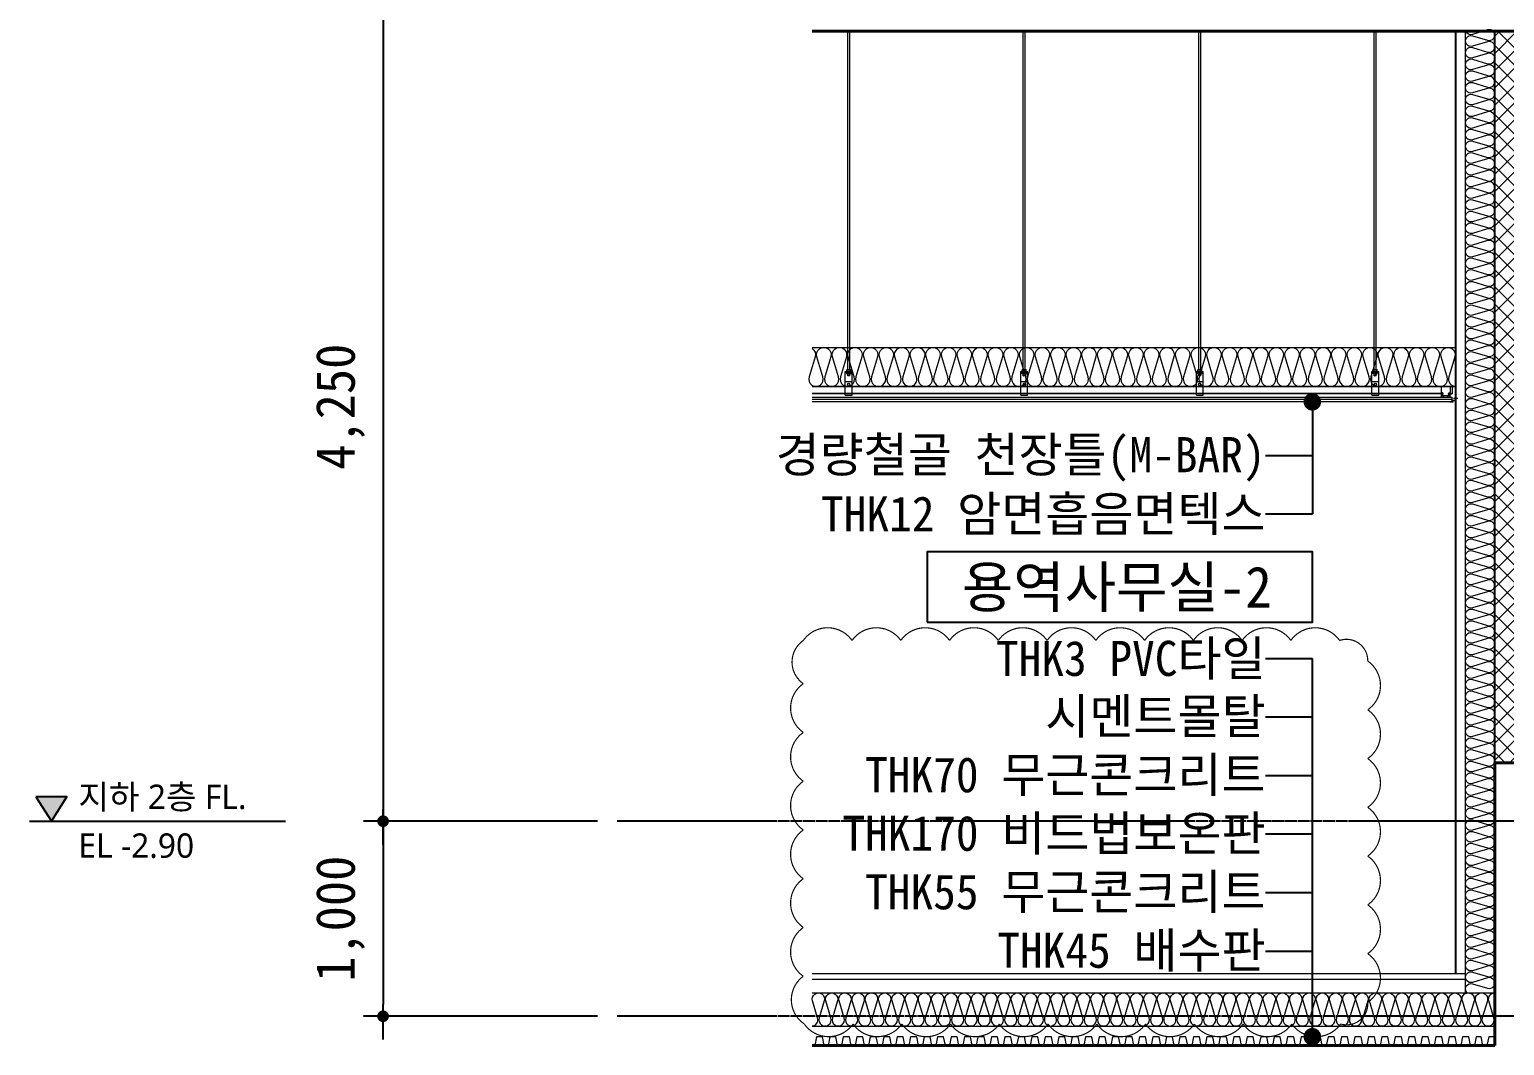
# Model space of a CAD drawing. Header units: inches. Extents: x 2004 to 150234, y 6875187 to 6994525.
# Drawn here: x 125933 to 133496, y 6880728 to 6885937 of the extents above; entities that cross this region are included whole.
import ezdxf
from ezdxf.enums import TextEntityAlignment as Align

# ---------------------------------------------------------------- set-up
doc = ezdxf.new("R2010")
doc.units = ezdxf.units.IN
doc.header["$MEASUREMENT"] = 0
doc.linetypes.add('CENTER', pattern=[65, 60, -2, 1, -2])
doc.layers.get('0').update_dxf_attribs({"linetype": 'CONTINUOUS'})
for name, color, linetype, lineweight in [('A-CONC-LIN1', 2, 'CONTINUOUS', 40), ('A-DIMS', 7, 'CONTINUOUS', 25), ('A-ELEV-LIN3', 8, 'CONTINUOUS', 18), ('A-MKXS-LEAD', 7, 'CONTINUOUS', 25), ('A-MKXS-TEXT1', 3, 'CONTINUOUS', 25), ('A-MKXX-NAME', 3, 'CONTINUOUS', 25), ('A-MKXX-SYMB', 7, 'CONTINUOUS', 25), ('A-WAXM-BLOC', 3, 'CONTINUOUS', 25), ('A-WAXM-DRYW', 4, 'CONTINUOUS', 25), ('A-XXXX-DRBD', 9, 'CONTINUOUS', 20), ('A-XXXX-FIN2', 6, 'CONTINUOUS', 20), ('A-XXXX-HATC', 8, 'CONTINUOUS', 18), ('A-XXXX-INSL2', 8, 'CONTINUOUS', 18), ('REV-202205', 20, 'CONTINUOUS', 25)]:
    doc.layers.add(name, color=color, linetype=linetype, lineweight=lineweight)
for name, color, linetype in [('AA-AXIS-LINE-1', 1, 'CENTER'), ('SYMB', 7, 'CONTINUOUS'), ('TEXT', 4, 'CONTINUOUS')]:
    doc.layers.add(name, color=color, linetype=linetype)
doc.styles.add('HY울릉도L', font='H2GTRE.TTF')
doc.styles.add('돋움체', font='')
doc.styles.add('맑은고딕', font='malgun.ttf')
doc.styles.get('돋움체').set_extended_font_data('DotumChe')
doc.dimstyles.new('CDIM', dxfattribs={"dimtxt": 2, "dimasz": 0.6, "dimexe": 1, "dimexo": 1, "dimgap": 1, "dimtad": 1, "dimdec": 0, "dimrnd": 0.5, "dimzin": 0, "dimdsep": 32, "dimlunit": 6, "dimtxsty": 'HY울릉도L', "dimblk1": '_CIDOT', "dimblk2": '_CIDOT', "dimsah": 1, "dimcen": 4.5, "dimclrd": 2, "dimclre": 2, "dimclrt": 7, "dimadec": 0, "dimazin": 0, "dimtfac": 1, "dimtdec": 0, "dimtix": 1, "dimtmove": 2, "dimatfit": 1, "dimldrblk": '_CIDOT', "dimfxl": 1, "dimtolj": 1, "dimtzin": 0, "dimlwd": -1, "dimarcsym": 0})

# ---------------------------------------------------------------- blocks, each defined once
blk = doc.blocks.new('입단면LEVEL1')
at = {"layer": 'SYMB', "linetype": 'ByBlock'}
blk.add_line((0, 0), (26.26, 0), dxfattribs=at)
blk.add_lwpolyline([(0.64, 2.5), (2.24, 0), (3.84, 2.5)], close=True, dxfattribs=at)
blk.add_solid([(0.64, 2.5), (3.84, 2.5), (2.24, 0)], dxfattribs=at)
at = {"layer": 'TEXT', "style": '돋움체'}
for tag, p in [('층레벨', (5.03, 1.28)), ('LEVEL', (5.85, -2.99))]:
    blk.add_attdef(tag, p, '', height=2.5, dxfattribs=at)
blk = doc.blocks.new('_CIDOT')
at = {"color": 0, "linetype": 'ByBlock'}
blk.add_line((2, 0), (-1, 0), dxfattribs=at)
at = {"color": 0, "linetype": 'ByBlock', "const_width": 0.5}
blk.add_lwpolyline([(-0.25, 0, 1), (0.25, 0, 1)], format="xyb", close=True, dxfattribs=at)
blk = doc.blocks.new('*D253')
at = {"layer": 'A-DIMS', "lineweight": -2, "transparency": 16777216}
for p, q in [((128846.3, 6886128.3), (127646.3, 6886128.3)), ((128846.3, 6881878.3), (127646.3, 6881878.3))]:
    blk.add_line(p, q, dxfattribs=at)
at = {"layer": 'A-DIMS', "transparency": 16777216}
blk.add_line((127746.3, 6886068.3), (127746.3, 6881938.3), dxfattribs=at)
at = {"layer": 'A-DIMS', "transparency": 16777216, "xscale": 60, "yscale": 60, "zscale": 60}
for p, rotation in [((127746.3, 6886128.3), 90), ((127746.3, 6881878.3), 270)]:
    blk.add_blockref('_CIDOT', p, dxfattribs=dict(at, rotation=rotation))
at = {"layer": 'A-DIMS', "color": 3, "transparency": 16777216, "insert": (127527.2, 6884003.3), "char_height": 200, "attachment_point": 5, "rotation": 90, "style": '돋움체'}
blk.add_mtext('\\A1;4,250', dxfattribs=at)
blk = doc.blocks.new('*D256')
at = {"layer": 'A-DIMS', "lineweight": -2, "transparency": 16777216}
for p, q in [((128846.3, 6881878.3), (127646.3, 6881878.3)), ((128846.3, 6880878.3), (127646.3, 6880878.3))]:
    blk.add_line(p, q, dxfattribs=at)
at = {"layer": 'A-DIMS', "transparency": 16777216}
blk.add_line((127746.3, 6881818.3), (127746.3, 6880938.3), dxfattribs=at)
at = {"layer": 'A-DIMS', "transparency": 16777216, "xscale": 60, "yscale": 60, "zscale": 60}
for p, rotation in [((127746.3, 6881878.3), 90), ((127746.3, 6880878.3), 270)]:
    blk.add_blockref('_CIDOT', p, dxfattribs=dict(at, rotation=rotation))
at = {"layer": 'A-DIMS', "color": 3, "transparency": 16777216, "insert": (127527.2, 6881378.3), "char_height": 200, "attachment_point": 5, "rotation": 90, "style": '돋움체'}
blk.add_mtext('\\A1;1,000', dxfattribs=at)

msp = doc.modelspace()

# ---------------------------------------------------------------- hatches: boundary and pattern name
at = {"layer": 'A-XXXX-HATC'}
h = msp.add_hatch(dxfattribs=at)
h.set_pattern_fill('ANSI37', color=256, scale=500, style=0)
h.set_pattern_definition([(45, (0, 6960611.3), (-44.194174, 44.194174), []), (135, (0, 6960611.3), (-44.194174, -44.194174), [])])
h.paths.add_polyline_path([(137546.3, 6886228.3), (137746.3, 6886228.3), (137746.3, 6891028.3), (137546.3, 6891028.3)])
h.paths.add_polyline_path([(138946.3, 6888878.3), (138946.3, 6889078.3), (139146.3, 6889078.3), (139146.3, 6888878.3)])
h.paths.add_polyline_path([(138946.3, 6886128.3), (138946.3, 6887378.3), (139146.3, 6887378.3), (139146.3, 6886128.3)])
h.paths.add_polyline_path([(138946.3, 6884478.3), (138946.3, 6885428.3), (139146.3, 6885428.3), (139146.3, 6884478.3)])
h.paths.add_polyline_path([(133646.3, 6882178.3), (133646.3, 6885928.3), (133446.3, 6885928.3), (133446.3, 6882178.3)])

# ---------------------------------------------------------------- linework, layer by layer
at = {"layer": 'A-CONC-LIN1'}
for p, q in [((133946.3, 6885928.3), (129946.3, 6885928.3)), ((133446.3, 6882178.3), (133646.3, 6882178.3)), ((133446.3, 6882178.3), (133446.3, 6880728.3)), ((129946.3, 6880728.3), (133446.3, 6880728.3))]:
    msp.add_line(p, q, dxfattribs=at)
at = {"layer": 'A-ELEV-LIN3'}
for p, q in [((130128.8, 6884191.9), (130128.8, 6885928.3)), ((130138.8, 6884191.9), (130138.8, 6885928.3)), ((131028.8, 6884191.9), (131028.8, 6885928.3)), ((131038.8, 6884191.9), (131038.8, 6885928.3)), ((131928.8, 6884191.9), (131928.8, 6885928.3)), ((131938.8, 6884191.9), (131938.8, 6885928.3)), ((132828.8, 6884191.9), (132828.8, 6885928.3)), ((132838.8, 6884191.9), (132838.8, 6885928.3)), ((130124.8, 6884193.3), (130123.8, 6884192.3)), ((130123.8, 6884185.3), (130123.8, 6884192.3)), ((130123.8, 6884185.3), (130123.8, 6884192.3)), ((130124.8, 6884193.3), (130142.8, 6884193.3)), ((130127.1, 6884193.3), (130128.8, 6884191.7)), ((130130.5, 6884193.3), (130128.8, 6884191.7)), ((130137.1, 6884193.3), (130138.8, 6884191.7)), ((130140.5, 6884193.3), (130138.8, 6884191.7)), ((130143.8, 6884192.3), (130142.8, 6884193.3)), ((130143.8, 6884185.3), (130143.8, 6884192.3)), ((130143.8, 6884185.3), (130143.8, 6884192.3)), ((131024.8, 6884193.3), (131023.8, 6884192.3)), ((131023.8, 6884185.3), (131023.8, 6884192.3)), ((131023.8, 6884185.3), (131023.8, 6884192.3)), ((131024.8, 6884193.3), (131042.8, 6884193.3)), ((131027.1, 6884193.3), (131028.8, 6884191.7)), ((131030.5, 6884193.3), (131028.8, 6884191.7)), ((131037.1, 6884193.3), (131038.8, 6884191.7)), ((131040.5, 6884193.3), (131038.8, 6884191.7)), ((131043.8, 6884192.3), (131042.8, 6884193.3)), ((131043.8, 6884185.3), (131043.8, 6884192.3)), ((131043.8, 6884185.3), (131043.8, 6884192.3)), ((131924.8, 6884193.3), (131923.8, 6884192.3)), ((131923.8, 6884185.3), (131923.8, 6884192.3)), ((131923.8, 6884185.3), (131923.8, 6884192.3)), ((131924.8, 6884193.3), (131942.8, 6884193.3)), ((131927.1, 6884193.3), (131928.8, 6884191.7)), ((131930.5, 6884193.3), (131928.8, 6884191.7)), ((131937.1, 6884193.3), (131938.8, 6884191.7)), ((131940.5, 6884193.3), (131938.8, 6884191.7)), ((131943.8, 6884192.3), (131942.8, 6884193.3)), ((131943.8, 6884185.3), (131943.8, 6884192.3)), ((131943.8, 6884185.3), (131943.8, 6884192.3)), ((132824.8, 6884193.3), (132823.8, 6884192.3)), ((132823.8, 6884185.3), (132823.8, 6884192.3)), ((132823.8, 6884185.3), (132823.8, 6884192.3)), ((132824.8, 6884193.3), (132842.8, 6884193.3)), ((132827.1, 6884193.3), (132828.8, 6884191.7)), ((132830.5, 6884193.3), (132828.8, 6884191.7)), ((132837.1, 6884193.3), (132838.8, 6884191.7)), ((132840.5, 6884193.3), (132838.8, 6884191.7)), ((132843.8, 6884192.3), (132842.8, 6884193.3)), ((132843.8, 6884185.3), (132843.8, 6884192.3)), ((132843.8, 6884185.3), (132843.8, 6884192.3)), ((130116.3, 6884183.3), (130151.3, 6884183.3)), ((130116.3, 6884063.3), (130116.3, 6884183.3)), ((130116.3, 6884181.3), (130151.3, 6884181.3)), ((130116.3, 6884133.3), (130151.3, 6884133.3)), ((130121.8, 6884179.3), (130121.8, 6884185.3)), ((130121.8, 6884185.3), (130145.8, 6884185.3)), ((130121.8, 6884179.3), (130145.8, 6884179.3)), ((130121.8, 6884179.3), (130145.8, 6884179.3)), ((130123.8, 6884172.3), (130123.8, 6884179.3)), ((130124.8, 6884171.3), (130123.8, 6884172.3)), ((130124.8, 6884171.3), (130123.8, 6884172.3)), ((130124.8, 6884171.3), (130142.8, 6884171.3)), ((130127.1, 6884185.3), (130128.8, 6884187)), ((130127.1, 6884179.3), (130128.8, 6884177.7)), ((130127.1, 6884179.3), (130128.8, 6884177.7)), ((130127.1, 6884171.3), (130128.8, 6884173)), ((130130.5, 6884185.3), (130128.8, 6884187)), ((130130.5, 6884179.3), (130128.8, 6884177.7)), ((130128.8, 6884161.9), (130128.8, 6884179.3)), ((130130.5, 6884179.3), (130128.8, 6884177.7)), ((130130.5, 6884171.3), (130128.8, 6884173)), ((130138.8, 6884161.9), (130128.8, 6884161.9)), ((130128.8, 6884161.9), (130129.8, 6884160.9)), ((130137.8, 6884160.9), (130129.8, 6884160.9)), ((130133.8, 6884171.3), (130133.8, 6884179.3)), ((130133.8, 6884171.3), (130133.8, 6884179.3)), ((130137.1, 6884185.3), (130138.8, 6884187)), ((130137.1, 6884179.3), (130138.8, 6884177.7)), ((130137.1, 6884171.3), (130138.8, 6884173)), ((130138.8, 6884161.9), (130137.8, 6884160.9)), ((130140.5, 6884185.3), (130138.8, 6884187)), ((130140.5, 6884179.3), (130138.8, 6884177.7)), ((130138.8, 6884161.9), (130138.8, 6884179.3)), ((130140.5, 6884171.3), (130138.8, 6884173)), ((130143.8, 6884172.3), (130142.8, 6884171.3)), ((130143.8, 6884172.3), (130143.8, 6884179.3)), ((130145.8, 6884179.3), (130145.8, 6884185.3)), ((130151.3, 6884063.3), (130151.3, 6884183.3)), ((131016.3, 6884183.3), (131051.3, 6884183.3)), ((131016.3, 6884063.3), (131016.3, 6884183.3)), ((131016.3, 6884181.3), (131051.3, 6884181.3)), ((131016.3, 6884133.3), (131051.3, 6884133.3)), ((131021.8, 6884179.3), (131021.8, 6884185.3)), ((131021.8, 6884185.3), (131045.8, 6884185.3)), ((131021.8, 6884179.3), (131045.8, 6884179.3)), ((131021.8, 6884179.3), (131045.8, 6884179.3)), ((131023.8, 6884172.3), (131023.8, 6884179.3)), ((131024.8, 6884171.3), (131023.8, 6884172.3)), ((131024.8, 6884171.3), (131023.8, 6884172.3)), ((131024.8, 6884171.3), (131042.8, 6884171.3)), ((131027.1, 6884185.3), (131028.8, 6884187)), ((131027.1, 6884179.3), (131028.8, 6884177.7)), ((131027.1, 6884179.3), (131028.8, 6884177.7)), ((131027.1, 6884171.3), (131028.8, 6884173)), ((131030.5, 6884185.3), (131028.8, 6884187)), ((131030.5, 6884179.3), (131028.8, 6884177.7)), ((131028.8, 6884161.9), (131028.8, 6884179.3)), ((131030.5, 6884179.3), (131028.8, 6884177.7)), ((131030.5, 6884171.3), (131028.8, 6884173)), ((131038.8, 6884161.9), (131028.8, 6884161.9)), ((131028.8, 6884161.9), (131029.8, 6884160.9)), ((131037.8, 6884160.9), (131029.8, 6884160.9)), ((131033.8, 6884171.3), (131033.8, 6884179.3)), ((131033.8, 6884171.3), (131033.8, 6884179.3)), ((131037.1, 6884185.3), (131038.8, 6884187)), ((131037.1, 6884179.3), (131038.8, 6884177.7)), ((131037.1, 6884171.3), (131038.8, 6884173)), ((131038.8, 6884161.9), (131037.8, 6884160.9)), ((131040.5, 6884185.3), (131038.8, 6884187)), ((131040.5, 6884179.3), (131038.8, 6884177.7)), ((131038.8, 6884161.9), (131038.8, 6884179.3)), ((131040.5, 6884171.3), (131038.8, 6884173)), ((131043.8, 6884172.3), (131042.8, 6884171.3)), ((131043.8, 6884172.3), (131043.8, 6884179.3)), ((131045.8, 6884179.3), (131045.8, 6884185.3)), ((131051.3, 6884063.3), (131051.3, 6884183.3)), ((131916.3, 6884183.3), (131951.3, 6884183.3)), ((131916.3, 6884063.3), (131916.3, 6884183.3)), ((131916.3, 6884181.3), (131951.3, 6884181.3)), ((131916.3, 6884133.3), (131951.3, 6884133.3)), ((131921.8, 6884179.3), (131921.8, 6884185.3)), ((131921.8, 6884185.3), (131945.8, 6884185.3)), ((131921.8, 6884179.3), (131945.8, 6884179.3)), ((131921.8, 6884179.3), (131945.8, 6884179.3)), ((131923.8, 6884172.3), (131923.8, 6884179.3)), ((131924.8, 6884171.3), (131923.8, 6884172.3)), ((131924.8, 6884171.3), (131923.8, 6884172.3)), ((131924.8, 6884171.3), (131942.8, 6884171.3)), ((131927.1, 6884185.3), (131928.8, 6884187)), ((131927.1, 6884179.3), (131928.8, 6884177.7)), ((131927.1, 6884179.3), (131928.8, 6884177.7)), ((131927.1, 6884171.3), (131928.8, 6884173)), ((131930.5, 6884185.3), (131928.8, 6884187)), ((131930.5, 6884179.3), (131928.8, 6884177.7)), ((131928.8, 6884161.9), (131928.8, 6884179.3)), ((131930.5, 6884179.3), (131928.8, 6884177.7)), ((131930.5, 6884171.3), (131928.8, 6884173)), ((131938.8, 6884161.9), (131928.8, 6884161.9)), ((131928.8, 6884161.9), (131929.8, 6884160.9)), ((131937.8, 6884160.9), (131929.8, 6884160.9)), ((131933.8, 6884171.3), (131933.8, 6884179.3)), ((131933.8, 6884171.3), (131933.8, 6884179.3)), ((131937.1, 6884185.3), (131938.8, 6884187)), ((131937.1, 6884179.3), (131938.8, 6884177.7)), ((131937.1, 6884171.3), (131938.8, 6884173)), ((131938.8, 6884161.9), (131937.8, 6884160.9)), ((131940.5, 6884185.3), (131938.8, 6884187)), ((131940.5, 6884179.3), (131938.8, 6884177.7)), ((131938.8, 6884161.9), (131938.8, 6884179.3)), ((131940.5, 6884171.3), (131938.8, 6884173)), ((131943.8, 6884172.3), (131942.8, 6884171.3)), ((131943.8, 6884172.3), (131943.8, 6884179.3)), ((131945.8, 6884179.3), (131945.8, 6884185.3)), ((131951.3, 6884063.3), (131951.3, 6884183.3)), ((132816.3, 6884183.3), (132851.3, 6884183.3)), ((132816.3, 6884063.3), (132816.3, 6884183.3)), ((132816.3, 6884181.3), (132851.3, 6884181.3)), ((132816.3, 6884133.3), (132851.3, 6884133.3)), ((132821.8, 6884179.3), (132821.8, 6884185.3)), ((132821.8, 6884185.3), (132845.8, 6884185.3)), ((132821.8, 6884179.3), (132845.8, 6884179.3)), ((132821.8, 6884179.3), (132845.8, 6884179.3)), ((132823.8, 6884172.3), (132823.8, 6884179.3)), ((132824.8, 6884171.3), (132823.8, 6884172.3)), ((132824.8, 6884171.3), (132823.8, 6884172.3)), ((132824.8, 6884171.3), (132842.8, 6884171.3)), ((132827.1, 6884185.3), (132828.8, 6884187)), ((132827.1, 6884179.3), (132828.8, 6884177.7)), ((132827.1, 6884179.3), (132828.8, 6884177.7)), ((132827.1, 6884171.3), (132828.8, 6884173)), ((132830.5, 6884185.3), (132828.8, 6884187)), ((132830.5, 6884179.3), (132828.8, 6884177.7)), ((132828.8, 6884161.9), (132828.8, 6884179.3)), ((132830.5, 6884179.3), (132828.8, 6884177.7)), ((132830.5, 6884171.3), (132828.8, 6884173)), ((132838.8, 6884161.9), (132828.8, 6884161.9)), ((132828.8, 6884161.9), (132829.8, 6884160.9)), ((132837.8, 6884160.9), (132829.8, 6884160.9)), ((132833.8, 6884171.3), (132833.8, 6884179.3)), ((132833.8, 6884171.3), (132833.8, 6884179.3)), ((132837.1, 6884185.3), (132838.8, 6884187)), ((132837.1, 6884179.3), (132838.8, 6884177.7)), ((132837.1, 6884171.3), (132838.8, 6884173)), ((132838.8, 6884161.9), (132837.8, 6884160.9)), ((132840.5, 6884185.3), (132838.8, 6884187)), ((132840.5, 6884179.3), (132838.8, 6884177.7)), ((132838.8, 6884161.9), (132838.8, 6884179.3)), ((132840.5, 6884171.3), (132838.8, 6884173)), ((132843.8, 6884172.3), (132842.8, 6884171.3)), ((132843.8, 6884172.3), (132843.8, 6884179.3)), ((132845.8, 6884179.3), (132845.8, 6884185.3)), ((132851.3, 6884063.3), (132851.3, 6884183.3)), ((130116.3, 6884063.3), (130151.3, 6884063.3)), ((131016.3, 6884063.3), (131051.3, 6884063.3)), ((131916.3, 6884063.3), (131951.3, 6884063.3)), ((132816.3, 6884063.3), (132851.3, 6884063.3))]:
    msp.add_line(p, q, dxfattribs=at)
at = {"layer": 'A-ELEV-LIN3', "color": 8}
for p, q in [((133222.5, 6884107.3), (129946.3, 6884107.3)), ((133222.5, 6884106.3), (129946.3, 6884106.3)), ((133182.5, 6884070.3), (129946.3, 6884070.3)), ((133182.5, 6884069.3), (129946.3, 6884069.3)), ((133172.5, 6884076.6), (133172.5, 6884108.3)), ((133172.5, 6884108.3), (133217.5, 6884108.3)), ((133182.5, 6884070.7), (133172.5, 6884076.6)), ((133172.5, 6884050.3), (133172.5, 6884069.3)), ((133172.5, 6884069.3), (133182.5, 6884069.3)), ((133173.5, 6884051.3), (133173.5, 6884068.3)), ((133173.5, 6884068.3), (133182.5, 6884068.3)), ((133216.5, 6884058.5), (133173.5, 6884058.5)), ((133180.8, 6884051.3), (133173.5, 6884051.3)), ((133183.7, 6884056.6), (133180.8, 6884051.3)), ((133181.4, 6884050.3), (133183.7, 6884054.6)), ((133182.5, 6884068.3), (133182.5, 6884070.7)), ((133186.7, 6884051.3), (133183.7, 6884056.6)), ((133183.7, 6884054.6), (133186.1, 6884050.3)), ((133203.3, 6884051.3), (133186.7, 6884051.3)), ((133206.2, 6884056.6), (133203.3, 6884051.3)), ((133203.9, 6884050.3), (133206.2, 6884054.6)), ((133209.2, 6884051.3), (133206.2, 6884056.6)), ((133206.2, 6884054.6), (133208.6, 6884050.3)), ((133217.5, 6884076.6), (133207.5, 6884070.7)), ((133207.5, 6884070.7), (133207.5, 6884068.3)), ((133207.5, 6884070.3), (133227.5, 6884070.3)), ((133207.5, 6884069.3), (133227.5, 6884069.3)), ((133207.5, 6884068.3), (133216.5, 6884068.3)), ((133216.5, 6884051.3), (133209.2, 6884051.3)), ((133216.5, 6884068.3), (133216.5, 6884051.3)), ((133217.5, 6884108.3), (133217.5, 6884076.6)), ((133217.5, 6884107.3), (133227.5, 6884107.3)), ((133217.5, 6884106.3), (133227.5, 6884106.3)), ((133217.5, 6884050.3), (133217.5, 6884069.3)), ((133227.5, 6884107.3), (133227.5, 6884069.3)), ((133227.5, 6884107.3), (133227.5, 6884069.3))]:
    msp.add_line(p, q, dxfattribs=at)
at = {"layer": 'A-ELEV-LIN3'}
for points in [[(133246.3, 6884058.3), (133244.3, 6884058.3), (133244.3, 6884035.3), (133228.6, 6884035.3), (133244.3, 6884035.3), (133244.3, 6884058.3), (133246.3, 6884058.3), (133246.3, 6884033.3), (133230.6, 6884033.3), (133230.6, 6884026.3), (133215.6, 6884026.3), (133215.6, 6884028.3), (133228.6, 6884028.3), (133228.6, 6884035.3)], [(133234.6, 6884046.4), (133256.4, 6884046.4)]]:
    msp.add_lwpolyline(points, dxfattribs=at)
for centre in [(130133.8, 6884118.6), (131033.8, 6884118.6), (131933.8, 6884118.6), (132833.8, 6884118.6)]:
    msp.add_circle(centre, 6.1, dxfattribs=at)
at = {"layer": 'A-MKXS-LEAD'}
for p, q in [((132511.1, 6884058.3), (132511.1, 6883453.7)), ((132271.1, 6883753.7), (132511.1, 6883753.7)), ((132271.1, 6883453.7), (132511.1, 6883453.7)), ((132271.1, 6882712.8), (132511.1, 6882712.8)), ((132511.1, 6880773.3), (132511.1, 6882712.8)), ((132271.1, 6882412.8), (132511.1, 6882412.8)), ((132271.1, 6882112.8), (132511.1, 6882112.8)), ((132271.1, 6881812.8), (132511.1, 6881812.8)), ((132271.1, 6881512.8), (132511.1, 6881512.8)), ((132271.1, 6881212.8), (132511.1, 6881212.8))]:
    msp.add_line(p, q, dxfattribs=at)
at = {"layer": 'A-MKXS-LEAD', "const_width": 45}
for points in [[(132533.6, 6884028.3, 1), (132488.6, 6884028.3, 1)], [(132533.6, 6880773.3, 1), (132488.6, 6880773.3, 1)]]:
    msp.add_lwpolyline(points, format="xyb", close=True, dxfattribs=at)
at = {"layer": 'A-MKXX-SYMB'}
msp.add_lwpolyline([(130535.6, 6882898.9), (132511.1, 6882898.9), (132511.1, 6883258.9), (130535.6, 6883258.9)], close=True, dxfattribs=at)
at = {"layer": 'A-WAXM-BLOC'}
msp.add_line((133446.3, 6882178.3), (133446.3, 6885928.3), dxfattribs=at)
at = {"layer": 'A-WAXM-DRYW'}
msp.add_lwpolyline([(133246.3, 6881098.3), (133246.3, 6885928.3)], dxfattribs=at)
at = {"layer": 'A-XXXX-DRBD'}
msp.add_lwpolyline([(133446.3, 6880773.3), (133415.2, 6880773.3), (133406.5, 6880728.3), (133386, 6880728.3), (133377.2, 6880773.3), (133350.7, 6880773.3), (133342, 6880728.3), (133321.5, 6880728.3), (133312.7, 6880773.3), (133281.7, 6880773.3), (133272.9, 6880728.3), (133252.4, 6880728.3), (133243.7, 6880773.3), (133212.6, 6880773.3), (133203.9, 6880728.3), (133183.4, 6880728.3), (133174.7, 6880773.3), (133143.6, 6880773.3), (133134.9, 6880728.3), (133114.4, 6880728.3), (133105.6, 6880773.3), (133074.6, 6880773.3), (133065.8, 6880728.3), (133045.3, 6880728.3), (133036.6, 6880773.3), (133005.5, 6880773.3), (132996.8, 6880728.3), (132976.3, 6880728.3), (132967.6, 6880773.3), (132936.5, 6880773.3), (132927.8, 6880728.3), (132907.3, 6880728.3), (132898.5, 6880773.3), (132867.5, 6880773.3), (132858.7, 6880728.3), (132838.2, 6880728.3), (132829.5, 6880773.3), (132798.4, 6880773.3), (132789.7, 6880728.3), (132769.2, 6880728.3), (132760.5, 6880773.3), (132729.4, 6880773.3), (132720.7, 6880728.3), (132700.2, 6880728.3), (132691.4, 6880773.3), (132660.4, 6880773.3), (132651.6, 6880728.3), (132631.1, 6880728.3), (132622.4, 6880773.3), (132591.3, 6880773.3), (132582.6, 6880728.3), (132562.1, 6880728.3), (132553.4, 6880773.3), (132522.3, 6880773.3), (132513.6, 6880728.3), (132493.1, 6880728.3), (132484.3, 6880773.3), (132453.3, 6880773.3), (132444.5, 6880728.3), (132424, 6880728.3), (132415.3, 6880773.3), (132384.2, 6880773.3), (132375.5, 6880728.3), (132355, 6880728.3), (132346.3, 6880773.3), (132315.2, 6880773.3), (132306.5, 6880728.3), (132286, 6880728.3), (132277.2, 6880773.3), (132246.2, 6880773.3), (132237.4, 6880728.3), (132216.9, 6880728.3), (132208.2, 6880773.3), (132177.1, 6880773.3), (132168.4, 6880728.3), (132147.9, 6880728.3), (132139.2, 6880773.3), (132108.1, 6880773.3), (132099.4, 6880728.3), (132078.9, 6880728.3), (132070.1, 6880773.3), (132039.1, 6880773.3), (132030.3, 6880728.3), (132009.8, 6880728.3), (132001.1, 6880773.3), (131970, 6880773.3), (131961.3, 6880728.3), (131940.8, 6880728.3), (131932.1, 6880773.3), (131901, 6880773.3), (131892.3, 6880728.3), (131871.8, 6880728.3), (131863, 6880773.3), (131832, 6880773.3), (131823.2, 6880728.3), (131802.7, 6880728.3), (131794, 6880773.3), (131762.9, 6880773.3), (131754.2, 6880728.3), (131733.7, 6880728.3), (131725, 6880773.3), (131693.9, 6880773.3), (131685.2, 6880728.3), (131664.7, 6880728.3), (131655.9, 6880773.3), (131624.9, 6880773.3), (131616.1, 6880728.3), (131595.6, 6880728.3), (131586.9, 6880773.3), (131555.8, 6880773.3), (131547.1, 6880728.3), (131526.6, 6880728.3), (131517.9, 6880773.3), (131486.8, 6880773.3), (131478.1, 6880728.3), (131457.6, 6880728.3), (131448.8, 6880773.3), (131417.8, 6880773.3), (131409, 6880728.3), (131388.5, 6880728.3), (131379.8, 6880773.3), (131348.7, 6880773.3), (131340, 6880728.3), (131319.5, 6880728.3), (131310.8, 6880773.3), (131279.7, 6880773.3), (131271, 6880728.3), (131250.5, 6880728.3), (131241.7, 6880773.3), (131210.7, 6880773.3), (131201.9, 6880728.3), (131181.4, 6880728.3), (131172.7, 6880773.3), (131141.6, 6880773.3), (131132.9, 6880728.3), (131112.4, 6880728.3), (131103.7, 6880773.3), (131072.6, 6880773.3), (131063.9, 6880728.3), (131043.4, 6880728.3), (131034.6, 6880773.3), (131003.6, 6880773.3), (130994.8, 6880728.3), (130974.3, 6880728.3), (130965.6, 6880773.3), (130934.5, 6880773.3), (130925.8, 6880728.3), (130905.3, 6880728.3), (130896.6, 6880773.3), (130865.5, 6880773.3), (130856.8, 6880728.3), (130836.3, 6880728.3), (130827.5, 6880773.3), (130796.5, 6880773.3), (130787.7, 6880728.3), (130767.2, 6880728.3), (130758.5, 6880773.3), (130727.4, 6880773.3), (130718.7, 6880728.3), (130698.2, 6880728.3), (130689.5, 6880773.3), (130658.4, 6880773.3), (130649.7, 6880728.3), (130629.2, 6880728.3), (130620.4, 6880773.3), (130589.4, 6880773.3), (130580.6, 6880728.3), (130560.1, 6880728.3), (130551.4, 6880773.3), (130520.3, 6880773.3), (130511.6, 6880728.3), (130491.1, 6880728.3), (130482.4, 6880773.3), (130451.3, 6880773.3), (130442.6, 6880728.3), (130422.1, 6880728.3), (130413.3, 6880773.3), (130382.3, 6880773.3), (130373.5, 6880728.3), (130353, 6880728.3), (130344.3, 6880773.3), (130313.2, 6880773.3), (130304.5, 6880728.3), (130284, 6880728.3), (130275.3, 6880773.3), (130244.2, 6880773.3), (130235.5, 6880728.3), (130215, 6880728.3), (130206.2, 6880773.3), (130175.2, 6880773.3), (130166.4, 6880728.3), (130145.9, 6880728.3), (130137.2, 6880773.3), (130106.1, 6880773.3), (130097.4, 6880728.3), (130076.9, 6880728.3), (130068.2, 6880773.3), (130037.1, 6880773.3), (130028.4, 6880728.3), (130007.9, 6880728.3), (129999.1, 6880773.3), (129968.1, 6880773.3), (129959.3, 6880728.3)], dxfattribs=at)
at = {"layer": 'A-XXXX-FIN2'}
for p, q in [((133227.5, 6884050.3), (129946.3, 6884050.3)), ((133227.5, 6884040.8), (129946.3, 6884040.8)), ((133227.5, 6884028.3), (133227.5, 6884050.3)), ((133227.5, 6884028.3), (129946.3, 6884028.3)), ((129946.3, 6881098.3), (133296.3, 6881098.3))]:
    msp.add_line(p, q, dxfattribs=at)
at = {"layer": 'A-XXXX-INSL2'}
for p, q in [((129946.3, 6881068.3), (133296.3, 6881068.3)), ((129946.3, 6880998.3), (133446.3, 6880998.3)), ((129946.3, 6880828.3), (133446.3, 6880828.3))]:
    msp.add_line(p, q, dxfattribs=at)
for points in [[(133304.8, 6880998.3, -0.793966), (133332.6, 6881044.8), (133409.9, 6881021.9, 1.37259), (133409.9, 6881074.8), (133332.6, 6881051.9, -1.37259), (133332.6, 6881104.8), (133409.9, 6881081.9, 1.37259), (133409.9, 6881134.8), (133332.6, 6881111.9, -1.37259), (133332.6, 6881164.8), (133409.9, 6881141.9, 1.37259), (133409.9, 6881194.8), (133332.6, 6881171.9, -0.508699), (133296.3, 6881198.3, -0.508699), (133332.6, 6881224.8), (133409.9, 6881201.9, 1.37259), (133409.9, 6881254.8), (133332.6, 6881231.9, -1.37259), (133332.6, 6881284.8), (133409.9, 6881261.9, 1.37259), (133409.9, 6881314.8), (133332.6, 6881291.9, -1.37259), (133332.6, 6881344.8), (133409.9, 6881321.9, 1.37259), (133409.9, 6881374.8), (133332.6, 6881351.9, -1.37259), (133332.6, 6881404.8), (133409.9, 6881381.9, 1.37259), (133409.9, 6881434.8), (133332.6, 6881411.9, -1.37259), (133332.6, 6881464.8), (133409.9, 6881441.9, 0.508699), (133446.3, 6881468.3, 0.508699), (133409.9, 6881494.8), (133332.6, 6881471.9, -1.37259), (133332.6, 6881524.8), (133409.9, 6881501.9, 1.37259), (133409.9, 6881554.8), (133332.6, 6881531.9, -1.37259), (133332.6, 6881584.8), (133409.9, 6881561.9, 1.37259), (133409.9, 6881614.8), (133332.6, 6881591.9, -1.37259), (133332.6, 6881644.8), (133409.9, 6881621.9, 1.37259), (133409.9, 6881674.8), (133332.6, 6881651.9, -1.37259), (133332.6, 6881704.8), (133409.9, 6881681.9, 1.37259), (133409.9, 6881734.8), (133332.6, 6881711.9, -0.508699), (133296.3, 6881738.3, -0.508699), (133332.6, 6881764.8), (133409.9, 6881741.9, 1.37259), (133409.9, 6881794.8), (133332.6, 6881771.9, -1.37259), (133332.6, 6881824.8), (133409.9, 6881801.9, 1.37259), (133409.9, 6881854.8), (133332.6, 6881831.9, -1.37259), (133332.6, 6881884.8), (133409.9, 6881861.9, 1.37259), (133409.9, 6881914.8), (133332.6, 6881891.9, -1.37259), (133332.6, 6881944.8), (133409.9, 6881921.9, 1.37259), (133409.9, 6881974.8), (133332.6, 6881951.9, -1.37259), (133332.6, 6882004.8), (133409.9, 6881981.9, 0.508699), (133446.3, 6882008.3, 0.508699), (133409.9, 6882034.8), (133332.6, 6882011.9, -1.37259), (133332.6, 6882064.8), (133409.9, 6882041.9, 1.37259), (133409.9, 6882094.8), (133332.6, 6882071.9, -1.37259), (133332.6, 6882124.8), (133409.9, 6882101.9, 1.37259), (133409.9, 6882154.8), (133332.6, 6882131.9, -1.37259), (133332.6, 6882184.8), (133409.9, 6882161.9, 1.37259), (133409.9, 6882214.8), (133332.6, 6882191.9, -1.37259), (133332.6, 6882244.8), (133409.9, 6882221.9, 1.37259), (133409.9, 6882274.8), (133332.6, 6882251.9, -0.508699), (133296.3, 6882278.3, -0.508699), (133332.6, 6882304.8), (133409.9, 6882281.9, 1.37259), (133409.9, 6882334.8), (133332.6, 6882311.9, -1.37259), (133332.6, 6882364.8), (133409.9, 6882341.9, 1.37259), (133409.9, 6882394.8), (133332.6, 6882371.9, -1.37259), (133332.6, 6882424.8), (133409.9, 6882401.9, 1.37259), (133409.9, 6882454.8), (133332.6, 6882431.9, -1.37259), (133332.6, 6882484.8), (133409.9, 6882461.9, 1.37259), (133409.9, 6882514.8), (133332.6, 6882491.9, -1.37259), (133332.6, 6882544.8), (133409.9, 6882521.9, 0.508699), (133446.3, 6882548.3, 0.508699), (133409.9, 6882574.8), (133332.6, 6882551.9, -1.37259), (133332.6, 6882604.8), (133409.9, 6882581.9, 1.37259), (133409.9, 6882634.8), (133332.6, 6882611.9, -1.37259), (133332.6, 6882664.8), (133409.9, 6882641.9, 1.37259), (133409.9, 6882694.8), (133332.6, 6882671.9, -1.37259), (133332.6, 6882724.8), (133409.9, 6882701.9, 1.37259), (133409.9, 6882754.8), (133332.6, 6882731.9, -1.37259), (133332.6, 6882784.8), (133409.9, 6882761.9, 1.37259), (133409.9, 6882814.8), (133332.6, 6882791.9, -0.508699), (133296.3, 6882818.3, -0.508699), (133332.6, 6882844.8), (133409.9, 6882821.9, 1.37259), (133409.9, 6882874.8), (133332.6, 6882851.9, -1.37259), (133332.6, 6882904.8), (133409.9, 6882881.9, 1.37259), (133409.9, 6882934.8), (133332.6, 6882911.9, -1.37259), (133332.6, 6882964.8), (133409.9, 6882941.9, 1.37259), (133409.9, 6882994.8), (133332.6, 6882971.9, -1.37259), (133332.6, 6883024.8), (133409.9, 6883001.9, 1.37259), (133409.9, 6883054.8), (133332.6, 6883031.9, -1.37259), (133332.6, 6883084.8), (133409.9, 6883061.9, 0.508699), (133446.3, 6883088.3, 0.508699), (133409.9, 6883114.8), (133332.6, 6883091.9, -1.37259), (133332.6, 6883144.8), (133409.9, 6883121.9, 1.37259), (133409.9, 6883174.8), (133332.6, 6883151.9, -1.37259), (133332.6, 6883204.8), (133409.9, 6883181.9, 1.37259), (133409.9, 6883234.8), (133332.6, 6883211.9, -1.37259), (133332.6, 6883264.8), (133409.9, 6883241.9, 1.37259), (133409.9, 6883294.8), (133332.6, 6883271.9, -1.37259), (133332.6, 6883324.8), (133409.9, 6883301.9, 1.37259), (133409.9, 6883354.8), (133332.6, 6883331.9, -0.508699), (133296.3, 6883358.3, -0.508699), (133332.6, 6883384.8), (133409.9, 6883361.9, 1.37259), (133409.9, 6883414.8), (133332.6, 6883391.9, -1.37259), (133332.6, 6883444.8), (133409.9, 6883421.9, 1.37259), (133409.9, 6883474.8), (133332.6, 6883451.9, -1.37259), (133332.6, 6883504.8), (133409.9, 6883481.9, 1.37259), (133409.9, 6883534.8), (133332.6, 6883511.9, -1.37259), (133332.6, 6883564.8), (133409.9, 6883541.9, 1.37259), (133409.9, 6883594.8), (133332.6, 6883571.9, -1.37259), (133332.6, 6883624.8), (133409.9, 6883601.9, 0.508699), (133446.3, 6883628.3, 0.508699), (133409.9, 6883654.8), (133332.6, 6883631.9, -1.37259), (133332.6, 6883684.8), (133409.9, 6883661.9, 1.37259), (133409.9, 6883714.8), (133332.6, 6883691.9, -1.37259), (133332.6, 6883744.8), (133409.9, 6883721.9, 1.37259), (133409.9, 6883774.8), (133332.6, 6883751.9, -1.37259), (133332.6, 6883804.8), (133409.9, 6883781.9, 1.37259), (133409.9, 6883834.8), (133332.6, 6883811.9, -1.37259), (133332.6, 6883864.8), (133409.9, 6883841.9, 1.37259), (133409.9, 6883894.8), (133332.6, 6883871.9, -0.508699), (133296.3, 6883898.3, -0.508699), (133332.6, 6883924.8), (133409.9, 6883901.9, 1.37259), (133409.9, 6883954.8), (133332.6, 6883931.9, -1.37259), (133332.6, 6883984.8), (133409.9, 6883961.9, 1.37259), (133409.9, 6884014.8), (133332.6, 6883991.9, -1.37259), (133332.6, 6884044.8), (133409.9, 6884021.9, 1.37259), (133409.9, 6884074.8), (133332.6, 6884051.9, -1.37259), (133332.6, 6884104.8), (133409.9, 6884081.9, 1.37259), (133409.9, 6884134.8), (133332.6, 6884111.9, -1.37259), (133332.6, 6884164.8), (133409.9, 6884141.9, 0.508699), (133446.3, 6884168.3, 0.508699), (133409.9, 6884194.8), (133332.6, 6884171.9, -1.37259), (133332.6, 6884224.8), (133409.9, 6884201.9, 1.37259), (133409.9, 6884254.8), (133332.6, 6884231.9, -1.37259), (133332.6, 6884284.8), (133409.9, 6884261.9, 1.37259), (133409.9, 6884314.8), (133332.6, 6884291.9, -1.37259), (133332.6, 6884344.8), (133409.9, 6884321.9, 1.37259), (133409.9, 6884374.8), (133332.6, 6884351.9, -1.37259), (133332.6, 6884404.8), (133409.9, 6884381.9, 1.37259), (133409.9, 6884434.8), (133332.6, 6884411.9, -0.508699), (133296.3, 6884438.3, -0.508699), (133332.6, 6884464.8), (133409.9, 6884441.9, 1.37259), (133409.9, 6884494.8), (133332.6, 6884471.9, -1.37259), (133332.6, 6884524.8), (133409.9, 6884501.9, 1.37259), (133409.9, 6884554.8), (133332.6, 6884531.9, -1.37259), (133332.6, 6884584.8), (133409.9, 6884561.9, 1.37259), (133409.9, 6884614.8), (133332.6, 6884591.9, -1.37259), (133332.6, 6884644.8), (133409.9, 6884621.9, 1.37259), (133409.9, 6884674.8), (133332.6, 6884651.9, -1.37259), (133332.6, 6884704.8), (133409.9, 6884681.9, 0.508699), (133446.3, 6884708.3, 0.508699), (133409.9, 6884734.8), (133332.6, 6884711.9, -1.37259), (133332.6, 6884764.8), (133409.9, 6884741.9, 1.37259), (133409.9, 6884794.8), (133332.6, 6884771.9, -1.37259), (133332.6, 6884824.8), (133409.9, 6884801.9, 1.37259), (133409.9, 6884854.8), (133332.6, 6884831.9, -1.37259), (133332.6, 6884884.8), (133409.9, 6884861.9, 1.37259), (133409.9, 6884914.8), (133332.6, 6884891.9, -0.508699), (133296.3, 6884918.3, -0.508699), (133332.6, 6884944.8), (133409.9, 6884921.9, 1.37259), (133409.9, 6884974.8), (133332.6, 6884951.9, -1.37259), (133332.6, 6885004.8), (133409.9, 6884981.9, 1.37259), (133409.9, 6885034.8), (133332.6, 6885011.9, -1.37259), (133332.6, 6885064.8), (133409.9, 6885041.9, 1.37259), (133409.9, 6885094.8), (133332.6, 6885071.9, -1.37259), (133332.6, 6885124.8), (133409.9, 6885101.9, 0.508699), (133446.3, 6885128.3, 0.508699), (133409.9, 6885154.8), (133332.6, 6885131.9, -1.37259), (133332.6, 6885184.8), (133409.9, 6885161.9, 1.37259), (133409.9, 6885214.8), (133332.6, 6885191.9, -1.37259), (133332.6, 6885244.8), (133409.9, 6885221.9, 1.37259), (133409.9, 6885274.8), (133332.6, 6885251.9, -1.37259), (133332.6, 6885304.8), (133409.9, 6885281.9, 1.37259), (133409.9, 6885334.8), (133332.6, 6885311.9, -1.37259), (133332.6, 6885364.8), (133409.9, 6885341.9, 1.37259), (133409.9, 6885394.8), (133332.6, 6885371.9, -0.508699), (133296.3, 6885398.3, -0.508699), (133332.6, 6885424.8), (133409.9, 6885401.9, 1.37259), (133409.9, 6885454.8), (133332.6, 6885431.9, -1.37259), (133332.6, 6885484.8), (133409.9, 6885461.9, 1.37259), (133409.9, 6885514.8), (133332.6, 6885491.9, -1.37259), (133332.6, 6885544.8), (133409.9, 6885521.9, 1.37259), (133409.9, 6885574.8), (133332.6, 6885551.9, -1.37259), (133332.6, 6885604.8), (133409.9, 6885581.9, 1.37259), (133409.9, 6885634.8), (133332.6, 6885611.9, -1.37259), (133332.6, 6885664.8), (133409.9, 6885641.9, 0.508699), (133446.3, 6885668.3, 0.508699), (133409.9, 6885694.8), (133332.6, 6885671.9, -1.37259), (133332.6, 6885724.8), (133409.9, 6885701.9, 1.37259), (133409.9, 6885754.8), (133332.6, 6885731.9, -1.37259), (133332.6, 6885784.8), (133409.9, 6885761.9, 1.37259), (133409.9, 6885814.8), (133332.6, 6885791.9, -1.37259), (133332.6, 6885844.8), (133409.9, 6885821.9, 1.37259), (133409.9, 6885874.8), (133332.6, 6885851.9, -1.37259), (133332.6, 6885904.8), (133409.9, 6885881.9, 1.37259), (133409.9, 6885934.8), (133332.6, 6885911.9, -0.397901), (133298.1, 6885928.3)], [(129946.3, 6884301.5, -0.340604), (129961.6, 6884258.9), (129931, 6884155.8, 1.37259), (130001.6, 6884155.8), (129971, 6884258.9, -1.37259), (130041.6, 6884258.9), (130011, 6884155.8, 1.37259), (130081.6, 6884155.8), (130051, 6884258.9, -0.508699), (130086.3, 6884307.3, -0.508699), (130121.6, 6884258.9), (130091, 6884155.8, 1.37259), (130161.6, 6884155.8), (130131, 6884258.9, -1.37259), (130201.6, 6884258.9), (130171, 6884155.8, 1.37259), (130241.6, 6884155.8), (130211, 6884258.9, -1.37259), (130281.6, 6884258.9), (130251, 6884155.8, 1.37259), (130321.6, 6884155.8), (130291, 6884258.9, -1.37259), (130361.6, 6884258.9), (130331, 6884155.8, 1.37259), (130401.6, 6884155.8), (130371, 6884258.9, -1.37259), (130441.6, 6884258.9), (130411, 6884155.8, 0.508699), (130446.3, 6884107.3, 0.508699), (130481.6, 6884155.8), (130451, 6884258.9, -1.37259), (130521.6, 6884258.9), (130491, 6884155.8, 1.37259), (130561.6, 6884155.8), (130531, 6884258.9, -1.37259), (130601.6, 6884258.9), (130571, 6884155.8, 1.37259), (130641.6, 6884155.8), (130611, 6884258.9, -1.37259), (130681.6, 6884258.9), (130651, 6884155.8, 1.37259), (130721.6, 6884155.8), (130691, 6884258.9, -1.37259), (130761.6, 6884258.9), (130731, 6884155.8, 1.37259), (130801.6, 6884155.8), (130771, 6884258.9, -0.508699), (130806.3, 6884307.3, -0.508699), (130841.6, 6884258.9), (130811, 6884155.8, 1.37259), (130881.6, 6884155.8), (130851, 6884258.9, -1.37259), (130921.6, 6884258.9), (130891, 6884155.8, 1.37259), (130961.6, 6884155.8), (130931, 6884258.9, -1.37259), (131001.6, 6884258.9), (130971, 6884155.8, 1.37259), (131041.6, 6884155.8), (131011, 6884258.9, -1.37259), (131081.6, 6884258.9), (131051, 6884155.8, 1.37259), (131121.6, 6884155.8), (131091, 6884258.9, -1.37259), (131161.6, 6884258.9), (131131, 6884155.8, 0.508699), (131166.3, 6884107.3, 0.508699), (131201.6, 6884155.8), (131171, 6884258.9, -1.37259), (131241.6, 6884258.9), (131211, 6884155.8, 1.37259), (131281.6, 6884155.8), (131251, 6884258.9, -1.37259), (131321.6, 6884258.9), (131291, 6884155.8, 1.37259), (131361.6, 6884155.8), (131331, 6884258.9, -1.37259), (131401.6, 6884258.9), (131371, 6884155.8, 1.37259), (131441.6, 6884155.8), (131411, 6884258.9, -1.37259), (131481.6, 6884258.9), (131451, 6884155.8, 1.37259), (131521.6, 6884155.8), (131491, 6884258.9, -0.508699), (131526.3, 6884307.3, -0.508699), (131561.6, 6884258.9), (131531, 6884155.8, 1.37259), (131601.6, 6884155.8), (131571, 6884258.9, -1.37259), (131641.6, 6884258.9), (131611, 6884155.8, 1.37259), (131681.6, 6884155.8), (131651, 6884258.9, -1.37259), (131721.6, 6884258.9), (131691, 6884155.8, 1.37259), (131761.6, 6884155.8), (131731, 6884258.9, -1.37259), (131801.6, 6884258.9), (131771, 6884155.8, 1.37259), (131841.6, 6884155.8), (131811, 6884258.9, -1.37259), (131881.6, 6884258.9), (131851, 6884155.8, 0.508699), (131886.3, 6884107.3, 0.508699), (131921.6, 6884155.8), (131891, 6884258.9, -1.37259), (131961.6, 6884258.9), (131931, 6884155.8, 1.37259), (132001.6, 6884155.8), (131971, 6884258.9, -1.37259), (132041.6, 6884258.9), (132011, 6884155.8, 1.37259), (132081.6, 6884155.8), (132051, 6884258.9, -1.37259), (132121.6, 6884258.9), (132091, 6884155.8, 1.37259), (132161.6, 6884155.8), (132131, 6884258.9, -1.37259), (132201.6, 6884258.9), (132171, 6884155.8, 1.37259), (132241.6, 6884155.8), (132211, 6884258.9, -0.508699), (132246.3, 6884307.3, -0.508699), (132281.6, 6884258.9), (132251, 6884155.8, 1.37259), (132321.6, 6884155.8), (132291, 6884258.9, -1.37259), (132361.6, 6884258.9), (132331, 6884155.8, 1.37259), (132401.6, 6884155.8), (132371, 6884258.9, -1.37259), (132441.6, 6884258.9), (132411, 6884155.8, 1.37259), (132481.6, 6884155.8), (132451, 6884258.9, -1.37259), (132521.6, 6884258.9), (132491, 6884155.8, 1.37259), (132561.6, 6884155.8), (132531, 6884258.9, -1.37259), (132601.6, 6884258.9), (132571, 6884155.8, 0.508699), (132606.3, 6884107.3, 0.508699), (132641.6, 6884155.8), (132611, 6884258.9, -1.37259), (132681.6, 6884258.9), (132651, 6884155.8, 1.37259), (132721.6, 6884155.8), (132691, 6884258.9, -1.37259), (132761.6, 6884258.9), (132731, 6884155.8, 1.37259), (132801.6, 6884155.8), (132771, 6884258.9, -1.37259), (132841.6, 6884258.9), (132811, 6884155.8, 1.37259), (132881.6, 6884155.8), (132851, 6884258.9, -1.37259), (132921.6, 6884258.9), (132891, 6884155.8, 1.37259), (132961.6, 6884155.8), (132931, 6884258.9, -0.508699), (132966.3, 6884307.3, -0.508699), (133001.6, 6884258.9), (132971, 6884155.8, 1.37259), (133041.6, 6884155.8), (133011, 6884258.9, -1.37259), (133081.6, 6884258.9), (133051, 6884155.8, 1.37259), (133121.6, 6884155.8), (133091, 6884258.9, -1.37259), (133161.6, 6884258.9), (133131, 6884155.8, 1.37259), (133201.6, 6884155.8), (133171, 6884258.9, -1.37259), (133241.6, 6884258.9), (133211, 6884155.8, 0.508658), (133246.3, 6884107.3)], [(129946.3, 6880828.4, 0.488889), (129974.3, 6880869.6), (129948.3, 6880957.1, -1.37259), (130008.3, 6880957.1), (129982.3, 6880869.6, 1.37259), (130042.3, 6880869.6), (130016.3, 6880957.1, -1.37259), (130076.3, 6880957.1), (130050.3, 6880869.6, 1.37259), (130110.3, 6880869.6), (130084.3, 6880957.1, -1.37259), (130144.3, 6880957.1), (130118.3, 6880869.6, 1.37259), (130178.3, 6880869.6), (130152.3, 6880957.1, -1.37259), (130212.3, 6880957.1), (130186.3, 6880869.6, 1.37259), (130246.3, 6880869.6), (130220.3, 6880957.1, -0.508699), (130250.3, 6880998.3, -0.508699), (130280.3, 6880957.1), (130254.3, 6880869.6, 1.37259), (130314.3, 6880869.6), (130288.3, 6880957.1, -1.37259), (130348.3, 6880957.1), (130322.3, 6880869.6, 1.37259), (130382.3, 6880869.6), (130356.3, 6880957.1, -1.37259), (130416.3, 6880957.1), (130390.3, 6880869.6, 1.37259), (130450.3, 6880869.6), (130424.3, 6880957.1, -1.37259), (130484.3, 6880957.1), (130458.3, 6880869.6, 1.37259), (130518.3, 6880869.6), (130492.3, 6880957.1, -1.37259), (130552.3, 6880957.1), (130526.3, 6880869.6, 0.508699), (130556.3, 6880828.3, 0.508699), (130586.3, 6880869.6), (130560.3, 6880957.1, -1.37259), (130620.3, 6880957.1), (130594.3, 6880869.6, 1.37259), (130654.3, 6880869.6), (130628.3, 6880957.1, -1.37259), (130688.3, 6880957.1), (130662.3, 6880869.6, 1.37259), (130722.3, 6880869.6), (130696.3, 6880957.1, -1.37259), (130756.3, 6880957.1), (130730.3, 6880869.6, 1.37259), (130790.3, 6880869.6), (130764.3, 6880957.1, -1.37259), (130824.3, 6880957.1), (130798.3, 6880869.6, 1.37259), (130858.3, 6880869.6), (130832.3, 6880957.1, -0.508699), (130862.3, 6880998.3, -0.508699), (130892.3, 6880957.1), (130866.3, 6880869.6, 1.37259), (130926.3, 6880869.6), (130900.3, 6880957.1, -1.37259), (130960.3, 6880957.1), (130934.3, 6880869.6, 1.37259), (130994.3, 6880869.6), (130968.3, 6880957.1, -1.37259), (131028.3, 6880957.1), (131002.3, 6880869.6, 1.37259), (131062.3, 6880869.6), (131036.3, 6880957.1, -1.37259), (131096.3, 6880957.1), (131070.3, 6880869.6, 1.37259), (131130.3, 6880869.6), (131104.3, 6880957.1, -1.37259), (131164.3, 6880957.1), (131138.3, 6880869.6, 0.508699), (131168.3, 6880828.3, 0.508699), (131198.3, 6880869.6), (131172.3, 6880957.1, -1.37259), (131232.3, 6880957.1), (131206.3, 6880869.6, 1.37259), (131266.3, 6880869.6), (131240.3, 6880957.1, -1.37259), (131300.3, 6880957.1), (131274.3, 6880869.6, 1.37259), (131334.3, 6880869.6), (131308.3, 6880957.1, -1.37259), (131368.3, 6880957.1), (131342.3, 6880869.6, 1.37259), (131402.3, 6880869.6), (131376.3, 6880957.1, -1.37259), (131436.3, 6880957.1), (131410.3, 6880869.6, 1.37259), (131470.3, 6880869.6), (131444.3, 6880957.1, -0.508699), (131474.3, 6880998.3, -0.508699), (131504.3, 6880957.1), (131478.3, 6880869.6, 1.37259), (131538.3, 6880869.6), (131512.3, 6880957.1, -1.37259), (131572.3, 6880957.1), (131546.3, 6880869.6, 1.37259), (131606.3, 6880869.6), (131580.3, 6880957.1, -1.37259), (131640.3, 6880957.1), (131614.3, 6880869.6, 1.37259), (131674.3, 6880869.6), (131648.3, 6880957.1, -1.37259), (131708.3, 6880957.1), (131682.3, 6880869.6, 1.37259), (131742.3, 6880869.6), (131716.3, 6880957.1, -1.37259), (131776.3, 6880957.1), (131750.3, 6880869.6, 0.508699), (131780.3, 6880828.3, 0.508699), (131810.3, 6880869.6), (131784.3, 6880957.1, -1.37259), (131844.3, 6880957.1), (131818.3, 6880869.6, 1.37259), (131878.3, 6880869.6), (131852.3, 6880957.1, -1.37259), (131912.3, 6880957.1), (131886.3, 6880869.6, 1.37259), (131946.3, 6880869.6), (131920.3, 6880957.1, -1.37259), (131980.3, 6880957.1), (131954.3, 6880869.6, 1.37259), (132014.3, 6880869.6), (131988.3, 6880957.1, -1.37259), (132048.3, 6880957.1), (132022.3, 6880869.6, 1.37259), (132082.3, 6880869.6), (132056.3, 6880957.1, -0.508699), (132086.3, 6880998.3, -0.508699), (132116.3, 6880957.1), (132090.3, 6880869.6, 1.37259), (132150.3, 6880869.6), (132124.3, 6880957.1, -1.37259), (132184.3, 6880957.1), (132158.3, 6880869.6, 1.37259), (132218.3, 6880869.6), (132192.3, 6880957.1, -1.37259), (132252.3, 6880957.1), (132226.3, 6880869.6, 1.37259), (132286.3, 6880869.6), (132260.3, 6880957.1, -1.37259), (132320.3, 6880957.1), (132294.3, 6880869.6, 1.37259), (132354.3, 6880869.6), (132328.3, 6880957.1, -1.37259), (132388.3, 6880957.1), (132362.3, 6880869.6, 0.508699), (132392.3, 6880828.3, 0.508699), (132422.3, 6880869.6), (132396.3, 6880957.1, -1.37259), (132456.3, 6880957.1), (132430.3, 6880869.6, 1.37259), (132490.3, 6880869.6), (132464.3, 6880957.1, -1.37259), (132524.3, 6880957.1), (132498.3, 6880869.6, 1.37259), (132558.3, 6880869.6), (132532.3, 6880957.1, -1.37259), (132592.3, 6880957.1), (132566.3, 6880869.6, 1.37259), (132626.3, 6880869.6), (132600.3, 6880957.1, -1.37259), (132660.3, 6880957.1), (132634.3, 6880869.6, 1.37259), (132694.3, 6880869.6), (132668.3, 6880957.1, -0.508699), (132698.3, 6880998.3, -0.508699), (132728.3, 6880957.1), (132702.3, 6880869.6, 1.37259), (132762.3, 6880869.6), (132736.3, 6880957.1, -1.37259), (132796.3, 6880957.1), (132770.3, 6880869.6, 1.37259), (132830.3, 6880869.6), (132804.3, 6880957.1, -1.37259), (132864.3, 6880957.1), (132838.3, 6880869.6, 1.37259), (132898.3, 6880869.6), (132872.3, 6880957.1, -1.37259), (132932.3, 6880957.1), (132906.3, 6880869.6, 1.37259), (132966.3, 6880869.6), (132940.3, 6880957.1, -1.37259), (133000.3, 6880957.1), (132974.3, 6880869.6, 0.508699), (133004.3, 6880828.3, 0.508699), (133034.3, 6880869.6), (133008.3, 6880957.1, -1.37259), (133068.3, 6880957.1), (133042.3, 6880869.6, 1.37259), (133102.3, 6880869.6), (133076.3, 6880957.1, -1.37259), (133136.3, 6880957.1), (133110.3, 6880869.6, 1.37259), (133170.3, 6880869.6), (133144.3, 6880957.1, -1.37259), (133204.3, 6880957.1), (133178.3, 6880869.6, 1.37259), (133238.3, 6880869.6), (133212.3, 6880957.1, -1.37259), (133272.3, 6880957.1), (133246.3, 6880869.6, 1.37259), (133306.3, 6880869.6), (133280.3, 6880957.1, -0.508699), (133310.3, 6880998.3, -0.508699), (133340.3, 6880957.1), (133314.3, 6880869.6, 1.37259), (133374.3, 6880869.6), (133348.3, 6880957.1, -1.37259), (133408.3, 6880957.1), (133382.3, 6880869.6, 1.37259), (133442.3, 6880869.6), (133416.3, 6880957.1, -0.508699), (133446.3, 6880998.3)]]:
    msp.add_lwpolyline(points, format="xyb", dxfattribs=at)
for points in [[(133296.3, 6880998.3), (133296.3, 6885928.3)], [(129946.3, 6884307.3), (133246.3, 6884307.3)], [(129946.3, 6884107.3), (133246.3, 6884107.3)]]:
    msp.add_lwpolyline(points, dxfattribs=at)
at = {"layer": 'AA-AXIS-LINE-1'}
for p, q in [((144195.8, 6881878.3), (128946.3, 6881878.3)), ((144195.8, 6880878.3), (128946.3, 6880878.3))]:
    msp.add_line(p, q, dxfattribs=at)
at = {"layer": 'REV-202205', "const_width": 6}
msp.add_lwpolyline([(129900.8, 6882805, -0.520567), (130150.8, 6882805, -0.520567), (130400.8, 6882805, -0.520567), (130650.8, 6882805, -0.520567), (130900.8, 6882805, -0.520567), (131150.8, 6882805, -0.520567), (131400.8, 6882805, -0.520567), (131650.8, 6882805, -0.520567), (131900.8, 6882805, -0.520567), (132150.8, 6882805, -0.520567), (132400.8, 6882805, -0.520567), (132650.8, 6882805, -0.520567), (132795.2, 6882699.4, -0.520567), (132795.2, 6882449.4, -0.520567), (132795.2, 6882199.4, -0.520567), (132795.2, 6881949.4, -0.520567), (132795.2, 6881699.4, -0.520567), (132795.2, 6881449.4, -0.520567), (132795.2, 6881199.4, -0.520567), (132795.2, 6880949.4, -0.520567), (132656, 6880838.6, -0.520567), (132406, 6880838.6, -0.520567), (132156, 6880838.6, -0.520567), (131906, 6880838.6, -0.520567), (131656, 6880838.6, -0.520567), (131406, 6880838.6, -0.520567), (131156, 6880838.6, -0.520567), (130906, 6880838.6, -0.520567), (130656, 6880838.6, -0.520567), (130406, 6880838.6, -0.520567), (130156, 6880838.6, -0.520567), (129906, 6880838.6, -0.520567), (129900.8, 6881083.4, -0.520567), (129900.8, 6881333.4, -0.520567), (129900.8, 6881583.4, -0.520567), (129900.8, 6881833.4, -0.520567), (129900.8, 6882083.4, -0.520567), (129900.8, 6882333.4, -0.520567), (129900.8, 6882583.4, -0.520567)], format="xyb", close=True, dxfattribs=at)

# ---------------------------------------------------------------- block references
at = {"layer": 'TEXT'}
ref = msp.add_blockref('입단면LEVEL1', (125933.3, 6881878.3), dxfattribs=dict(at, xscale=50.00000000000028, yscale=50.00000000000028, zscale=50.00000000000028))
ref.add_attrib('층레벨', ' 지하 2층 FL.', (126141.6, 6881940.8, 0), dxfattribs={"height": 125, "style": '맑은고딕'})
ref.add_attrib('LEVEL', ' EL -2.90', (126141.6, 6881690.8, 0), dxfattribs={"height": 125, "style": '맑은고딕'})

# ---------------------------------------------------------------- texts
at = {"layer": 'A-MKXS-TEXT1', "style": '돋움체'}
for s, p in [('경량철골 천장틀(M-BAR)', (132271.1, 6883757.5)), ('THK12 암면흡음면텍스', (132271.1, 6883454)), ('THK3 PVC타일', (132271.1, 6882713)), ('시멘트몰탈', (132271.1, 6882416.6)), ('THK70 무근콘크리트', (132271.1, 6882116.6)), ('THK170 비드법보온판', (132271.1, 6881816.6)), ('THK55 무근콘크리트', (132271.1, 6881516.6)), ('THK45 배수판', (132271.1, 6881216.6))]:
    msp.add_text(s, height=180, dxfattribs=at).set_placement(p, align=Align.MIDDLE_RIGHT)
at = {"layer": 'A-MKXX-NAME', "style": '돋움체'}
msp.add_text('용역사무실-2', height=210, dxfattribs=at).set_placement((131508.5, 6883078.9), align=Align.MIDDLE_CENTER)

# ---------------------------------------------------------------- dimensions: what is measured, and where the dimension line sits
at = {"layer": 'A-DIMS'}
for base, p1, p2, picture, middle in [((127746.3, 6881878.3), (128946.3, 6886128.3), (128946.3, 6881878.3), '*D253', (127527.2, 6884003.3)), ((127746.3, 6880878.3), (128946.3, 6881878.3), (128946.3, 6880878.3), '*D256', (127527.2, 6881378.3))]:
    dim = msp.add_linear_dim(base=base, p1=p1, p2=p2, angle=270, dimstyle='CDIM', override={"dimscale": 100, "dimtxsty": '돋움체', "dimclrd": 256, "dimclre": 256, "dimclrt": 3}, dxfattribs=at)
    dim.commit()
    dim.dimension.update_dxf_attribs({"geometry": picture, "text_midpoint": middle})

doc.saveas('drawing.dxf')
